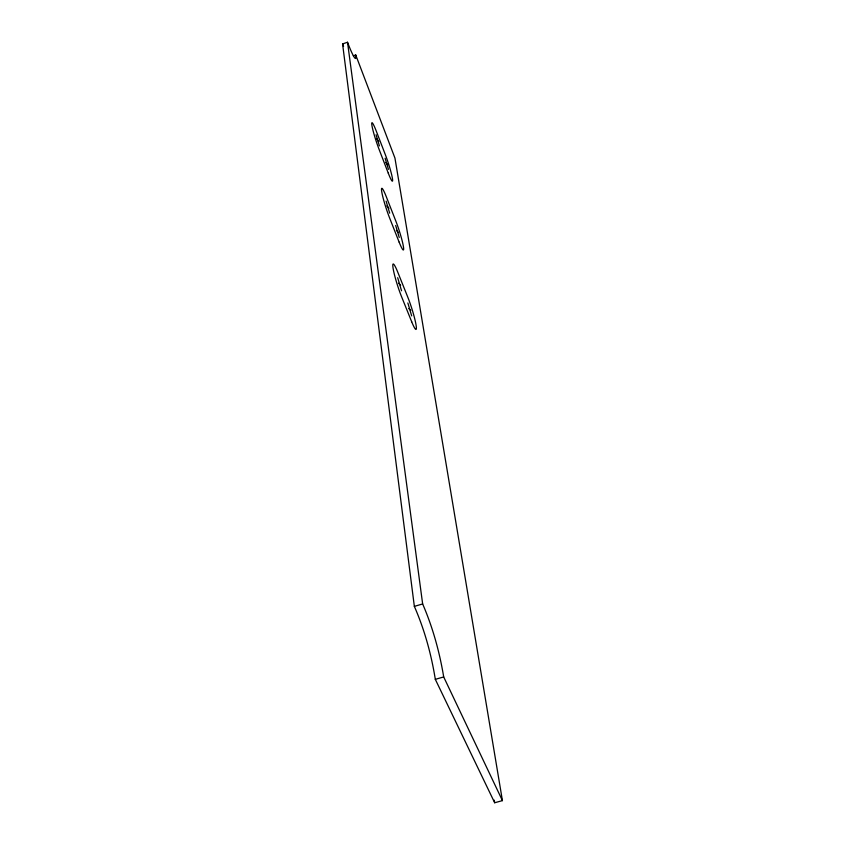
<?xml version="1.0" encoding="UTF-8"?>
<svg xmlns="http://www.w3.org/2000/svg" width="845" height="845" viewBox="0 0 845 845"><rect width="100%" height="100%" fill="white"/><g stroke="black" fill="none" stroke-linecap="round" stroke-linejoin="round"><path stroke-width="1.27" d="M342.574 43.919L347.517 42.25A31.54 2.81 71.6 0 0 355.734 54.988L394.942 158.068L502.426 800.627L494.674 802.75L435.312 679.338C431.299 654.294 424.507 629.631 414.346 606.372L342.574 43.919A31.529 2.915 71.5 0 0 343.566 46.475M353.326 55.802L355.734 54.988M414.346 606.372L422.648 603.953L347.517 42.25M435.312 679.338L443.699 676.951L502.426 800.627M408.726 308.583L410.776 310.242M398.523 283.255L400.688 285.166M396.453 230.379L398.46 232.565M386.83 205.916L388.943 208.335M385.806 162.515L387.76 165.081M376.701 138.929L378.75 141.706M422.648 603.953C432.724 627.265 439.548 651.907 443.699 676.951M385.13 158.268L388.436 169.349M376.067 134.735L379.394 145.91M395.682 225.509L399.231 237.445M386.102 201.11L389.682 213.162M407.839 302.943L411.673 315.893M397.678 277.678L401.544 290.764M494.251 800.141L494.674 802.75M411.705 321.787L401.47 296.458A21.241 2.324 72.4 0 1 393.041 267.96A21.241 2.324 72.4 0 1 397.794 272.238L407.85 297.324A20.967 2.26 72.5 0 1 416.099 325.262A20.967 2.26 72.5 0 1 411.705 321.787M399.146 242.145L389.492 217.672A19.784 1.996 72.1 0 1 381.697 191.435A19.784 1.996 72.1 0 1 386.323 196.8L395.809 221.02A19.519 1.954 72.2 0 1 403.445 246.772A19.519 1.954 72.2 0 1 399.146 242.145M388.256 173.109L379.13 149.502A18.548 1.732 71.9 0 1 371.884 125.187A18.548 1.732 71.9 0 1 376.363 131.313L385.341 154.677A18.305 1.69 72 0 1 392.45 178.57A18.305 1.69 72 0 1 388.256 173.109"/></g></svg>
